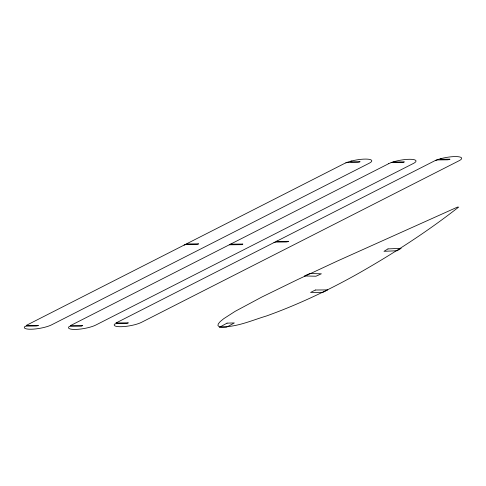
<?xml version="1.0" encoding="UTF-8"?>
<svg xmlns="http://www.w3.org/2000/svg" width="486" height="486" viewBox="0 0 486 486"><rect width="100%" height="100%" fill="white"/><g stroke="black" fill="none" stroke-linecap="round" stroke-linejoin="round"><path stroke-width="0.73" d="M458.766 207.006C427.407 231.597 393.812 253.242 359.215 272.974C329.551 289.729 298.659 304.388 266.589 315.936C251.232 320.517 235.558 327.886 219.229 326.683L217.953 325.608L218.25 323.913L220.182 321.611L223.694 318.713L235.133 311.35L261.99 296.952L297.31 279.723L337.302 261.061L457.654 207.018M392.949 162.002L404.346 161.887L403.107 162.518L391.102 162.64M230.51 244.166L242.891 244.039L241.651 244.671L229.27 244.798M345.813 162.865A1.744 0.395 -10 0 1 348.049 162.433L357.465 162.336A1.744 0.395 -10 0 0 359.853 161.832L360.126 161.692L351.129 161.783A1.744 0.395 -10 0 1 350.388 161.528A1.744 0.395 -10 0 1 351.481 161.024M184.085 245.09A1.744 0.395 -10 0 1 186.472 244.586L196.004 244.488A1.744 0.395 -10 0 0 198.391 243.984L198.671 243.844L187.711 243.954A1.744 0.395 -10 0 1 187.256 243.48M435.711 160.35A1.744 0.395 -10 0 1 437.947 159.918L447.363 159.821A1.744 0.395 -10 0 0 449.75 159.317L450.024 159.177L441.027 159.268A1.744 0.395 -10 0 1 440.286 159.019A1.744 0.395 -10 0 1 441.379 158.509M273.983 242.575A1.744 0.395 -10 0 1 276.37 242.071L285.902 241.973A1.744 0.395 -10 0 0 288.289 241.469L288.562 241.329L277.609 241.439A1.744 0.395 -10 0 1 277.154 240.965M387.98 248.905L383.976 251.317L397.171 250.74L401.175 248.328L387.98 248.905M26.171 325.468L38.449 325.365L38.175 325.505A1.744 0.395 -10 0 1 35.788 326.009L27.186 326.1A1.744 0.395 -10 0 0 24.531 326.799A15.169 3.414 -10 0 0 33.589 329.113A15.169 3.414 -10 0 0 51.619 324.836L369.226 163.229A15.169 3.414 -10 0 0 365.241 159.086A15.169 3.414 -10 0 0 344.477 163.484L26.214 325.438M116.069 322.953L128.347 322.85L128.073 322.996A1.744 0.395 -10 0 1 125.686 323.5L117.083 323.585A1.744 0.395 -10 0 0 114.429 324.29A15.169 3.414 -10 0 0 123.487 326.598A15.169 3.414 -10 0 0 141.517 322.321L459.124 160.714A15.169 3.414 -10 0 0 455.139 156.577A15.169 3.414 -10 0 0 434.375 160.969L116.069 322.953M227.053 323.135L219.283 327.394L226.561 327.2L234.331 322.941L227.053 323.135M388.697 163.679L71.09 325.286A15.169 3.414 -10 0 0 70.349 325.687L82.669 325.559L81.429 326.191L69.419 326.313A15.169 3.414 -10 0 0 76.654 329.38A15.169 3.414 -10 0 0 95.839 325.031L413.446 163.43A15.169 3.414 -10 0 0 409.461 159.286A15.169 3.414 -10 0 0 388.697 163.679M315.359 290.021L310.578 292.451L322.953 292.323L327.734 289.893L315.359 290.021M309.807 273.539L304.406 275.963L315.973 276.224L321.374 273.8L309.807 273.539"/></g></svg>
